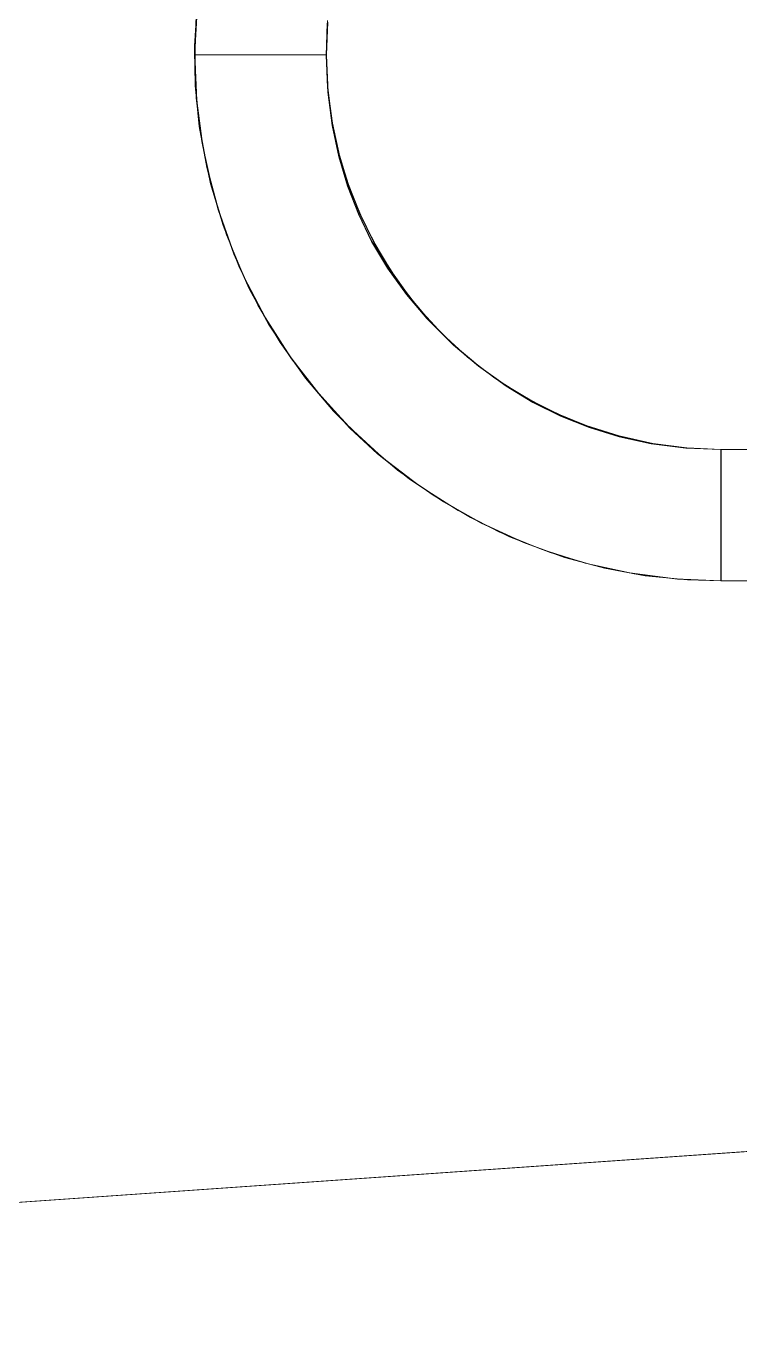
# Model space of a CAD drawing. Header units: millimetres. Extents: x -5968 to 8419, y -11886 to 221.
# Drawn here: x -5580.07 to -5576, y -11256.61 to -11249.1 of the extents above; entities that cross this region are included whole.
import ezdxf

# ---------------------------------------------------------------- set-up
doc = ezdxf.new("R2010")
doc.units = ezdxf.units.MM
doc.header["$LTSCALE"] = 20
doc.layers.add('Beschläge', color=7, linetype='Continuous')
doc.layers.add('Innenausbau_Konstruktion', color=7, linetype='Continuous')

msp = doc.modelspace()

# ---------------------------------------------------------------- linework, layer by layer
at = {"layer": 'Beschläge', "color": 7, "linetype": 'Continuous', "lineweight": 9, "transparency": 33554687}
for points, invisible_edges in [([(-5578.3595, -11249.2668, 3091.6093), (-5578.3542, -11249.0792, 3091.6093), (-5583.8596, -11242.5603, 3091.6093), (-5583.8596, -11255.9603, 3091.6093)], 10), ([(-5578.3575, -11249.2668, 3559.6093), (-5578.3522, -11249.0792, 3559.6093), (-5583.8576, -11242.5603, 3559.6093), (-5583.8576, -11255.9603, 3559.6093)], 10), ([(-5582.3596, -11255.9603, 3090.1093), (-5582.3596, -11242.5603, 3090.1093), (-5579.1088, -11249.2094, 3090.1093), (-5579.1054, -11249.4348, 3090.1093)], 10), ([(-5579.0928, -11248.9492, 3090.1093), (-5579.1088, -11249.2094, 3090.1093), (-5582.3596, -11242.5603, 3090.1093)], 10), ([(-5582.3576, -11255.9603, 3558.1093), (-5582.3576, -11242.5603, 3558.1093), (-5579.1068, -11249.2094, 3558.1093), (-5579.1034, -11249.4348, 3558.1093)], 10), ([(-5579.0908, -11248.9492, 3558.1093), (-5579.1068, -11249.2094, 3558.1093), (-5582.3576, -11242.5603, 3558.1093)], 10), ([(-5578.3596, -11249.2603, 3090.8593), (-5579.1096, -11249.2603, 3090.1093), (-5579.0982, -11248.9988, 3090.1093)], 8), ([(-5578.3596, -11249.2603, 3090.8593), (-5579.0982, -11248.9988, 3090.1093), (-5578.351, -11249.0642, 3090.8593)], 3), ([(-5578.3576, -11249.2603, 3558.8593), (-5579.1076, -11249.2603, 3558.1093), (-5579.0973, -11249.0126, 3558.1093)], 8), ([(-5578.3576, -11249.2603, 3558.8593), (-5579.0973, -11249.0126, 3558.1093), (-5578.3499, -11249.0745, 3558.8593)], 3), ([(-5578.3596, -11249.2603, 3091.6093), (-5578.3519, -11249.0745, 3090.8593), (-5578.3519, -11249.0745, 3091.6093)], 3), ([(-5578.3596, -11249.2603, 3091.6093), (-5578.3596, -11249.2603, 3090.8593), (-5578.3519, -11249.0745, 3090.8593)], 8), ([(-5578.3576, -11249.2603, 3559.6093), (-5578.3499, -11249.0745, 3558.8593), (-5578.3499, -11249.0745, 3559.6093)], 3), ([(-5578.3576, -11249.2603, 3559.6093), (-5578.3576, -11249.2603, 3558.8593), (-5578.3499, -11249.0745, 3558.8593)], 8), ([(-5583.8596, -11255.9603, 3091.6093), (-5578.3494, -11249.4738, 3091.6093), (-5578.3595, -11249.2668, 3091.6093)], 9), ([(-5583.8576, -11255.9603, 3559.6093), (-5578.3474, -11249.4738, 3559.6093), (-5578.3575, -11249.2668, 3559.6093)], 9), ([(-5578.3519, -11249.4461, 3090.8593), (-5579.1096, -11249.2603, 3090.1093), (-5578.3596, -11249.2603, 3090.8593)], 1), ([(-5578.3519, -11249.4461, 3090.8593), (-5579.0993, -11249.5081, 3090.1093), (-5579.1096, -11249.2603, 3090.1093)], 9), ([(-5578.349, -11249.4564, 3558.8593), (-5579.1076, -11249.2603, 3558.1093), (-5578.3576, -11249.2603, 3558.8593)], 1), ([(-5578.349, -11249.4564, 3558.8593), (-5579.0962, -11249.5218, 3558.1093), (-5579.1076, -11249.2603, 3558.1093)], 9), ([(-5578.3519, -11249.4461, 3091.6093), (-5578.3596, -11249.2603, 3090.8593), (-5578.3596, -11249.2603, 3091.6093)], 1), ([(-5578.3519, -11249.4461, 3091.6093), (-5578.3519, -11249.4461, 3090.8593), (-5578.3596, -11249.2603, 3090.8593)], 9), ([(-5578.3499, -11249.4461, 3559.6093), (-5578.3576, -11249.2603, 3558.8593), (-5578.3576, -11249.2603, 3559.6093)], 1), ([(-5578.3499, -11249.4461, 3559.6093), (-5578.3499, -11249.4461, 3558.8593), (-5578.3576, -11249.2603, 3558.8593)], 9), ([(-5582.3596, -11255.9603, 3090.1093), (-5579.1054, -11249.4348, 3090.1093), (-5579.0823, -11249.6699, 3090.1093)], 9), ([(-5582.3576, -11255.9603, 3558.1093), (-5579.1034, -11249.4348, 3558.1093), (-5579.0803, -11249.6699, 3558.1093)], 9), ([(-5578.3289, -11249.6307, 3090.8593), (-5579.0993, -11249.5081, 3090.1093), (-5578.3519, -11249.4461, 3090.8593)], 3), ([(-5578.3289, -11249.6307, 3091.6093), (-5578.3519, -11249.4461, 3090.8593), (-5578.3519, -11249.4461, 3091.6093)], 3), ([(-5578.3289, -11249.6307, 3091.6093), (-5578.3289, -11249.6307, 3090.8593), (-5578.3519, -11249.4461, 3090.8593)], 9), ([(-5578.3269, -11249.6307, 3559.6093), (-5578.3499, -11249.4461, 3558.8593), (-5578.3499, -11249.4461, 3559.6093)], 3), ([(-5578.3269, -11249.6307, 3559.6093), (-5578.3269, -11249.6307, 3558.8593), (-5578.3499, -11249.4461, 3558.8593)], 9), ([(-5583.8596, -11255.9603, 3091.6093), (-5578.325, -11249.6642, 3091.6093), (-5578.3494, -11249.4738, 3091.6093)], 9), ([(-5583.8576, -11255.9603, 3559.6093), (-5578.323, -11249.6642, 3559.6093), (-5578.3474, -11249.4738, 3559.6093)], 9), ([(-5578.3289, -11249.6307, 3090.8593), (-5579.0687, -11249.7541, 3090.1093), (-5579.0993, -11249.5081, 3090.1093)], 9), ([(-5578.3234, -11249.651, 3558.8593), (-5579.0962, -11249.5218, 3558.1093), (-5578.349, -11249.4564, 3558.8593)], 3), ([(-5578.3234, -11249.651, 3558.8593), (-5579.062, -11249.7813, 3558.1093), (-5579.0962, -11249.5218, 3558.1093)], 9), ([(-5583.8596, -11255.9603, 3091.6093), (-5578.2877, -11249.8417, 3091.6093), (-5578.325, -11249.6642, 3091.6093)], 9), ([(-5583.8576, -11255.9603, 3559.6093), (-5578.2857, -11249.8417, 3559.6093), (-5578.323, -11249.6642, 3559.6093)], 9), ([(-5582.3596, -11255.9603, 3090.1093), (-5579.0823, -11249.6699, 3090.1093), (-5579.0399, -11249.9025, 3090.1093)], 9), ([(-5582.3576, -11255.9603, 3558.1093), (-5579.0803, -11249.6699, 3558.1093), (-5579.0379, -11249.9025, 3558.1093)], 9), ([(-5578.2907, -11249.8127, 3090.8593), (-5579.0687, -11249.7541, 3090.1093), (-5578.3289, -11249.6307, 3090.8593)], 3), ([(-5578.2809, -11249.8427, 3558.8593), (-5579.062, -11249.7813, 3558.1093), (-5578.3234, -11249.651, 3558.8593)], 3), ([(-5578.2907, -11249.8127, 3091.6093), (-5578.3289, -11249.6307, 3090.8593), (-5578.3289, -11249.6307, 3091.6093)], 3), ([(-5578.2907, -11249.8127, 3091.6093), (-5578.2907, -11249.8127, 3090.8593), (-5578.3289, -11249.6307, 3090.8593)], 9), ([(-5578.2887, -11249.8127, 3559.6093), (-5578.3269, -11249.6307, 3558.8593), (-5578.3269, -11249.6307, 3559.6093)], 3), ([(-5578.2887, -11249.8127, 3559.6093), (-5578.2887, -11249.8127, 3558.8593), (-5578.3269, -11249.6307, 3558.8593)], 9), ([(-5578.2907, -11249.8127, 3090.8593), (-5579.0178, -11249.9968, 3090.1093), (-5579.0687, -11249.7541, 3090.1093)], 9), ([(-5578.2809, -11249.8427, 3558.8593), (-5579.0054, -11250.0368, 3558.1093), (-5579.062, -11249.7813, 3558.1093)], 9), ([(-5578.2377, -11249.9909, 3090.8593), (-5579.0178, -11249.9968, 3090.1093), (-5578.2907, -11249.8127, 3090.8593)], 3), ([(-5578.2377, -11249.9909, 3091.6093), (-5578.2907, -11249.8127, 3090.8593), (-5578.2907, -11249.8127, 3091.6093)], 3), ([(-5578.2377, -11249.9909, 3091.6093), (-5578.2377, -11249.9909, 3090.8593), (-5578.2907, -11249.8127, 3090.8593)], 9), ([(-5578.2357, -11249.9909, 3559.6093), (-5578.2887, -11249.8127, 3558.8593), (-5578.2887, -11249.8127, 3559.6093)], 3), ([(-5578.2357, -11249.9909, 3559.6093), (-5578.2357, -11249.9909, 3558.8593), (-5578.2887, -11249.8127, 3558.8593)], 9), ([(-5583.8596, -11255.9603, 3091.6093), (-5578.238, -11250.0093, 3091.6093), (-5578.2877, -11249.8417, 3091.6093)], 9), ([(-5583.8576, -11255.9603, 3559.6093), (-5578.236, -11250.0093, 3559.6093), (-5578.2857, -11249.8417, 3559.6093)], 9), ([(-5582.3596, -11255.9603, 3090.1093), (-5579.0399, -11249.9025, 3090.1093), (-5578.9756, -11250.1437, 3090.1093)], 9), ([(-5582.3576, -11255.9603, 3558.1093), (-5579.0379, -11249.9025, 3558.1093), (-5578.9736, -11250.1437, 3558.1093)], 9), ([(-5578.2219, -11250.0299, 3558.8593), (-5579.0054, -11250.0368, 3558.1093), (-5578.2809, -11249.8427, 3558.8593)], 3), ([(-5583.8596, -11255.9603, 3091.6093), (-5578.1759, -11250.1695, 3091.6093), (-5578.238, -11250.0093, 3091.6093)], 9), ([(-5583.8576, -11255.9603, 3559.6093), (-5578.1739, -11250.1695, 3559.6093), (-5578.236, -11250.0093, 3559.6093)], 9), ([(-5578.2377, -11249.9909, 3090.8593), (-5578.947, -11250.2344, 3090.1093), (-5579.0178, -11249.9968, 3090.1093)], 9), ([(-5578.2219, -11250.0299, 3558.8593), (-5578.9267, -11250.2864, 3558.1093), (-5579.0054, -11250.0368, 3558.1093)], 9), ([(-5578.1701, -11250.1641, 3090.8593), (-5578.947, -11250.2344, 3090.1093), (-5578.2377, -11249.9909, 3090.8593)], 3), ([(-5578.1468, -11250.2112, 3558.8593), (-5578.9267, -11250.2864, 3558.1093), (-5578.2219, -11250.0299, 3558.8593)], 3), ([(-5578.1701, -11250.1641, 3091.6093), (-5578.2377, -11249.9909, 3090.8593), (-5578.2377, -11249.9909, 3091.6093)], 3), ([(-5578.1701, -11250.1641, 3091.6093), (-5578.1701, -11250.1641, 3090.8593), (-5578.2377, -11249.9909, 3090.8593)], 9), ([(-5578.1681, -11250.1641, 3559.6093), (-5578.2357, -11249.9909, 3558.8593), (-5578.2357, -11249.9909, 3559.6093)], 3), ([(-5578.1681, -11250.1641, 3559.6093), (-5578.1681, -11250.1641, 3558.8593), (-5578.2357, -11249.9909, 3558.8593)], 9), ([(-5583.8596, -11255.9603, 3091.6093), (-5578.1004, -11250.3246, 3091.6093), (-5578.1759, -11250.1695, 3091.6093)], 9), ([(-5583.8576, -11255.9603, 3559.6093), (-5578.0984, -11250.3246, 3559.6093), (-5578.1739, -11250.1695, 3559.6093)], 9), ([(-5578.9756, -11250.1437, 3090.1093), (-5578.8863, -11250.3968, 3090.1093), (-5582.3596, -11255.9603, 3090.1093)], 10), ([(-5578.9736, -11250.1437, 3558.1093), (-5578.8843, -11250.3968, 3558.1093), (-5582.3576, -11255.9603, 3558.1093)], 10), ([(-5578.1701, -11250.1641, 3090.8593), (-5578.8569, -11250.4654, 3090.1093), (-5578.947, -11250.2344, 3090.1093)], 9), ([(-5578.0884, -11250.3312, 3090.8593), (-5578.8569, -11250.4654, 3090.1093), (-5578.1701, -11250.1641, 3090.8593)], 3), ([(-5578.0884, -11250.3312, 3091.6093), (-5578.1701, -11250.1641, 3090.8593), (-5578.1701, -11250.1641, 3091.6093)], 3), ([(-5578.0884, -11250.3312, 3091.6093), (-5578.0884, -11250.3312, 3090.8593), (-5578.1701, -11250.1641, 3090.8593)], 9), ([(-5578.0864, -11250.3312, 3559.6093), (-5578.1681, -11250.1641, 3558.8593), (-5578.1681, -11250.1641, 3559.6093)], 3), ([(-5578.0864, -11250.3312, 3559.6093), (-5578.0864, -11250.3312, 3558.8593), (-5578.1681, -11250.1641, 3558.8593)], 9), ([(-5578.1468, -11250.2112, 3558.8593), (-5578.8265, -11250.5282, 3558.1093), (-5578.9267, -11250.2864, 3558.1093)], 9), ([(-5578.0561, -11250.3853, 3558.8593), (-5578.8265, -11250.5282, 3558.1093), (-5578.1468, -11250.2112, 3558.8593)], 3), ([(-5583.8596, -11255.9603, 3091.6093), (-5578.0098, -11250.4766, 3091.6093), (-5578.1004, -11250.3246, 3091.6093)], 9), ([(-5583.8576, -11255.9603, 3559.6093), (-5578.0078, -11250.4766, 3559.6093), (-5578.0984, -11250.3246, 3559.6093)], 9), ([(-5578.0884, -11250.3312, 3090.8593), (-5578.748, -11250.6882, 3090.1093), (-5578.8569, -11250.4654, 3090.1093)], 9), ([(-5577.9932, -11250.4909, 3090.8593), (-5578.748, -11250.6882, 3090.1093), (-5578.0884, -11250.3312, 3090.8593)], 3), ([(-5577.9932, -11250.4909, 3091.6093), (-5578.0884, -11250.3312, 3090.8593), (-5578.0884, -11250.3312, 3091.6093)], 3), ([(-5577.9932, -11250.4909, 3091.6093), (-5577.9932, -11250.4909, 3090.8593), (-5578.0884, -11250.3312, 3090.8593)], 9), ([(-5577.9912, -11250.4909, 3559.6093), (-5578.0864, -11250.3312, 3558.8593), (-5578.0864, -11250.3312, 3559.6093)], 3), ([(-5577.9912, -11250.4909, 3559.6093), (-5577.9912, -11250.4909, 3558.8593), (-5578.0864, -11250.3312, 3558.8593)], 9), ([(-5582.3596, -11255.9603, 3090.1093), (-5578.8863, -11250.3968, 3090.1093), (-5578.798, -11250.5945, 3090.1093)], 9), ([(-5582.3576, -11255.9603, 3558.1093), (-5578.8843, -11250.3968, 3558.1093), (-5578.796, -11250.5945, 3558.1093)], 9), ([(-5578.0561, -11250.3853, 3558.8593), (-5578.7057, -11250.7603, 3558.1093), (-5578.8265, -11250.5282, 3558.1093)], 9), ([(-5577.9507, -11250.5509, 3558.8593), (-5578.7057, -11250.7603, 3558.1093), (-5578.0561, -11250.3853, 3558.8593)], 3), ([(-5577.9017, -11250.6271, 3091.6093), (-5578.0098, -11250.4766, 3091.6093), (-5583.8596, -11255.9603, 3091.6093)], 10), ([(-5577.8997, -11250.6271, 3559.6093), (-5578.0078, -11250.4766, 3559.6093), (-5583.8576, -11255.9603, 3559.6093)], 10), ([(-5577.9932, -11250.4909, 3090.8593), (-5578.6211, -11250.9012, 3090.1093), (-5578.748, -11250.6882, 3090.1093)], 9), ([(-5577.8851, -11250.6423, 3090.8593), (-5578.6211, -11250.9012, 3090.1093), (-5577.9932, -11250.4909, 3090.8593)], 3), ([(-5577.8851, -11250.6423, 3091.6093), (-5577.9932, -11250.4909, 3090.8593), (-5577.9932, -11250.4909, 3091.6093)], 3), ([(-5577.8851, -11250.6423, 3091.6093), (-5577.8851, -11250.6423, 3090.8593), (-5577.9932, -11250.4909, 3090.8593)], 9), ([(-5577.8831, -11250.6423, 3559.6093), (-5577.9912, -11250.4909, 3558.8593), (-5577.9912, -11250.4909, 3559.6093)], 3), ([(-5577.8831, -11250.6423, 3559.6093), (-5577.8831, -11250.6423, 3558.8593), (-5577.9912, -11250.4909, 3558.8593)], 9), ([(-5577.9507, -11250.5509, 3558.8593), (-5578.565, -11250.981, 3558.1093), (-5578.7057, -11250.7603, 3558.1093)], 9), ([(-5577.8312, -11250.7066, 3558.8593), (-5578.565, -11250.981, 3558.1093), (-5577.9507, -11250.5509, 3558.8593)], 3), ([(-5577.7862, -11250.7629, 3091.6093), (-5577.9017, -11250.6271, 3091.6093), (-5583.8596, -11255.9603, 3091.6093)], 10), ([(-5577.7842, -11250.7629, 3559.6093), (-5577.8997, -11250.6271, 3559.6093), (-5583.8576, -11255.9603, 3559.6093)], 10), ([(-5578.798, -11250.5945, 3090.1093), (-5578.6877, -11250.7963, 3090.1093), (-5582.3596, -11255.9603, 3090.1093)], 10), ([(-5578.796, -11250.5945, 3558.1093), (-5578.6857, -11250.7963, 3558.1093), (-5582.3576, -11255.9603, 3558.1093)], 10), ([(-5577.8851, -11250.6423, 3090.8593), (-5578.477, -11251.103, 3090.1093), (-5578.6211, -11250.9012, 3090.1093)], 9), ([(-5577.765, -11250.7842, 3090.8593), (-5578.477, -11251.103, 3090.1093), (-5577.8851, -11250.6423, 3090.8593)], 3), ([(-5577.765, -11250.7842, 3091.6093), (-5577.8851, -11250.6423, 3090.8593), (-5577.8851, -11250.6423, 3091.6093)], 3), ([(-5577.765, -11250.7842, 3091.6093), (-5577.765, -11250.7842, 3090.8593), (-5577.8851, -11250.6423, 3090.8593)], 9), ([(-5577.763, -11250.7842, 3559.6093), (-5577.8831, -11250.6423, 3558.8593), (-5577.8831, -11250.6423, 3559.6093)], 3), ([(-5577.763, -11250.7842, 3559.6093), (-5577.763, -11250.7842, 3558.8593), (-5577.8831, -11250.6423, 3558.8593)], 9), ([(-5577.8312, -11250.7066, 3558.8593), (-5578.4057, -11251.1887, 3558.1093), (-5578.565, -11250.981, 3558.1093)], 9), ([(-5577.6986, -11250.8513, 3558.8593), (-5578.4057, -11251.1887, 3558.1093), (-5577.8312, -11250.7066, 3558.8593)], 3), ([(-5577.6377, -11250.9111, 3091.6093), (-5577.7862, -11250.7629, 3091.6093), (-5583.8596, -11255.9603, 3091.6093), (-5582.3596, -11255.9603, 3091.6093)], 10), ([(-5577.6357, -11250.9111, 3559.6093), (-5577.7842, -11250.7629, 3559.6093), (-5583.8576, -11255.9603, 3559.6093), (-5582.3576, -11255.9603, 3559.6093)], 10), ([(-5582.3596, -11255.9603, 3090.1093), (-5578.6877, -11250.7963, 3090.1093), (-5578.5574, -11250.9946, 3090.1093)], 9), ([(-5582.3576, -11255.9603, 3558.1093), (-5578.6857, -11250.7963, 3558.1093), (-5578.5554, -11250.9946, 3558.1093)], 9), ([(-5577.765, -11250.7842, 3090.8593), (-5578.3168, -11251.2922, 3090.1093), (-5578.477, -11251.103, 3090.1093)], 9), ([(-5577.6335, -11250.9157, 3090.8593), (-5578.3168, -11251.2922, 3090.1093), (-5577.765, -11250.7842, 3090.8593)], 3), ([(-5577.6335, -11250.9157, 3091.6093), (-5577.765, -11250.7842, 3090.8593), (-5577.765, -11250.7842, 3091.6093)], 3), ([(-5577.6335, -11250.9157, 3091.6093), (-5577.6335, -11250.9157, 3090.8593), (-5577.765, -11250.7842, 3090.8593)], 9), ([(-5577.6315, -11250.9157, 3559.6093), (-5577.763, -11250.7842, 3558.8593), (-5577.763, -11250.7842, 3559.6093)], 3), ([(-5577.6315, -11250.9157, 3559.6093), (-5577.6315, -11250.9157, 3558.8593), (-5577.763, -11250.7842, 3558.8593)], 9), ([(-5577.6986, -11250.8513, 3558.8593), (-5578.2289, -11251.3816, 3558.1093), (-5578.4057, -11251.1887, 3558.1093)], 9), ([(-5577.5539, -11250.9839, 3558.8593), (-5578.2289, -11251.3816, 3558.1093), (-5577.6986, -11250.8513, 3558.8593)], 3), ([(-5582.3596, -11255.9603, 3091.6093), (-5577.486, -11251.0401, 3091.6093), (-5577.6377, -11250.9111, 3091.6093)], 9), ([(-5582.3576, -11255.9603, 3559.6093), (-5577.484, -11251.0401, 3559.6093), (-5577.6357, -11250.9111, 3559.6093)], 9), ([(-5577.6335, -11250.9157, 3090.8593), (-5578.1414, -11251.4675, 3090.1093), (-5578.3168, -11251.2922, 3090.1093)], 9), ([(-5577.4916, -11251.0359, 3090.8593), (-5578.1414, -11251.4675, 3090.1093), (-5577.6335, -11250.9157, 3090.8593)], 3), ([(-5577.4916, -11251.0359, 3091.6093), (-5577.6335, -11250.9157, 3090.8593), (-5577.6335, -11250.9157, 3091.6093)], 3), ([(-5577.4916, -11251.0359, 3091.6093), (-5577.4916, -11251.0359, 3090.8593), (-5577.6335, -11250.9157, 3090.8593)], 9), ([(-5577.4896, -11251.0359, 3559.6093), (-5577.6315, -11250.9157, 3558.8593), (-5577.6315, -11250.9157, 3559.6093)], 3), ([(-5577.4896, -11251.0359, 3559.6093), (-5577.4896, -11251.0359, 3558.8593), (-5577.6315, -11250.9157, 3558.8593)], 9), ([(-5582.3596, -11255.9603, 3090.1093), (-5578.5574, -11250.9946, 3090.1093), (-5578.404, -11251.1916, 3090.1093)], 9), ([(-5582.3576, -11255.9603, 3558.1093), (-5578.5554, -11250.9946, 3558.1093), (-5578.402, -11251.1916, 3558.1093)], 9), ([(-5577.5539, -11250.9839, 3558.8593), (-5578.0359, -11251.5584, 3558.1093), (-5578.2289, -11251.3816, 3558.1093)], 9), ([(-5577.3981, -11251.1034, 3558.8593), (-5578.0359, -11251.5584, 3558.1093), (-5577.5539, -11250.9839, 3558.8593)], 3), ([(-5582.3596, -11255.9603, 3091.6093), (-5577.3343, -11251.1496, 3091.6093), (-5577.486, -11251.0401, 3091.6093)], 9), ([(-5582.3576, -11255.9603, 3559.6093), (-5577.3323, -11251.1496, 3559.6093), (-5577.484, -11251.0401, 3559.6093)], 9), ([(-5577.4916, -11251.0359, 3090.8593), (-5577.9522, -11251.6277, 3090.1093), (-5578.1414, -11251.4675, 3090.1093)], 9), ([(-5577.3981, -11251.1034, 3558.8593), (-5577.8283, -11251.7178, 3558.1093), (-5578.0359, -11251.5584, 3558.1093)], 9), ([(-5577.3402, -11251.1439, 3090.8593), (-5577.9522, -11251.6277, 3090.1093), (-5577.4916, -11251.0359, 3090.8593)], 3), ([(-5577.2326, -11251.2089, 3558.8593), (-5577.8283, -11251.7178, 3558.1093), (-5577.3981, -11251.1034, 3558.8593)], 3), ([(-5577.3402, -11251.1439, 3091.6093), (-5577.4916, -11251.0359, 3090.8593), (-5577.4916, -11251.0359, 3091.6093)], 3), ([(-5577.3402, -11251.1439, 3091.6093), (-5577.3402, -11251.1439, 3090.8593), (-5577.4916, -11251.0359, 3090.8593)], 9), ([(-5577.3382, -11251.1439, 3559.6093), (-5577.4896, -11251.0359, 3558.8593), (-5577.4896, -11251.0359, 3559.6093)], 3), ([(-5577.3382, -11251.1439, 3559.6093), (-5577.3382, -11251.1439, 3558.8593), (-5577.4896, -11251.0359, 3558.8593)], 9), ([(-5582.3596, -11255.9603, 3091.6093), (-5577.1809, -11251.2426, 3091.6093), (-5577.3343, -11251.1496, 3091.6093)], 9), ([(-5582.3576, -11255.9603, 3559.6093), (-5577.1789, -11251.2426, 3559.6093), (-5577.3323, -11251.1496, 3559.6093)], 9), ([(-5577.3402, -11251.1439, 3090.8593), (-5577.7504, -11251.7718, 3090.1093), (-5577.9522, -11251.6277, 3090.1093)], 9), ([(-5577.1805, -11251.2391, 3090.8593), (-5577.7504, -11251.7718, 3090.1093), (-5577.3402, -11251.1439, 3090.8593)], 3), ([(-5577.1805, -11251.2391, 3091.6093), (-5577.3402, -11251.1439, 3090.8593), (-5577.3402, -11251.1439, 3091.6093)], 3), ([(-5577.1805, -11251.2391, 3091.6093), (-5577.1805, -11251.2391, 3090.8593), (-5577.3402, -11251.1439, 3090.8593)], 9), ([(-5577.1785, -11251.2391, 3559.6093), (-5577.3382, -11251.1439, 3558.8593), (-5577.3382, -11251.1439, 3559.6093)], 3), ([(-5577.1785, -11251.2391, 3559.6093), (-5577.1785, -11251.2391, 3558.8593), (-5577.3382, -11251.1439, 3558.8593)], 9), ([(-5582.3596, -11255.9603, 3090.1093), (-5578.404, -11251.1916, 3090.1093), (-5578.2238, -11251.3888, 3090.1093)], 9), ([(-5582.3596, -11255.9603, 3091.6093), (-5577.0239, -11251.321, 3091.6093), (-5577.1809, -11251.2426, 3091.6093)], 9), ([(-5582.3576, -11255.9603, 3558.1093), (-5578.402, -11251.1916, 3558.1093), (-5578.2218, -11251.3888, 3558.1093)], 9), ([(-5582.3576, -11255.9603, 3559.6093), (-5577.0219, -11251.321, 3559.6093), (-5577.1789, -11251.2426, 3559.6093)], 9), ([(-5577.2326, -11251.2089, 3558.8593), (-5577.6076, -11251.8584, 3558.1093), (-5577.8283, -11251.7178, 3558.1093)], 9), ([(-5577.1805, -11251.2391, 3090.8593), (-5577.5374, -11251.8987, 3090.1093), (-5577.7504, -11251.7718, 3090.1093)], 9), ([(-5577.0585, -11251.2995, 3558.8593), (-5577.6076, -11251.8584, 3558.1093), (-5577.2326, -11251.2089, 3558.8593)], 3), ([(-5577.0134, -11251.3208, 3090.8593), (-5577.5374, -11251.8987, 3090.1093), (-5577.1805, -11251.2391, 3090.8593)], 3), ([(-5577.0134, -11251.3208, 3091.6093), (-5577.1805, -11251.2391, 3090.8593), (-5577.1805, -11251.2391, 3091.6093)], 3), ([(-5577.0134, -11251.3208, 3091.6093), (-5577.0134, -11251.3208, 3090.8593), (-5577.1805, -11251.2391, 3090.8593)], 9), ([(-5577.0114, -11251.3208, 3559.6093), (-5577.1785, -11251.2391, 3558.8593), (-5577.1785, -11251.2391, 3559.6093)], 3), ([(-5577.0114, -11251.3208, 3559.6093), (-5577.0114, -11251.3208, 3558.8593), (-5577.1785, -11251.2391, 3558.8593)], 9), ([(-5582.3596, -11255.9603, 3091.6093), (-5576.8612, -11251.3861, 3091.6093), (-5577.0239, -11251.321, 3091.6093)], 9), ([(-5582.3576, -11255.9603, 3559.6093), (-5576.8592, -11251.3861, 3559.6093), (-5577.0219, -11251.321, 3559.6093)], 9), ([(-5577.0585, -11251.2995, 3558.8593), (-5577.3754, -11251.9792, 3558.1093), (-5577.6076, -11251.8584, 3558.1093)], 9), ([(-5577.0134, -11251.3208, 3090.8593), (-5577.3147, -11252.0076, 3090.1093), (-5577.5374, -11251.8987, 3090.1093)], 9), ([(-5576.8771, -11251.3746, 3558.8593), (-5577.3754, -11251.9792, 3558.1093), (-5577.0585, -11251.2995, 3558.8593)], 3), ([(-5576.8402, -11251.3884, 3090.8593), (-5577.3147, -11252.0076, 3090.1093), (-5577.0134, -11251.3208, 3090.8593)], 3), ([(-5576.8402, -11251.3884, 3091.6093), (-5577.0134, -11251.3208, 3090.8593), (-5577.0134, -11251.3208, 3091.6093)], 3), ([(-5576.8402, -11251.3884, 3091.6093), (-5576.8402, -11251.3884, 3090.8593), (-5577.0134, -11251.3208, 3090.8593)], 9), ([(-5576.8382, -11251.3884, 3559.6093), (-5577.0114, -11251.3208, 3558.8593), (-5577.0114, -11251.3208, 3559.6093)], 3), ([(-5576.8382, -11251.3884, 3559.6093), (-5576.8382, -11251.3884, 3558.8593), (-5577.0114, -11251.3208, 3558.8593)], 9), ([(-5582.3596, -11255.9603, 3091.6093), (-5576.6902, -11251.4383, 3091.6093), (-5576.8612, -11251.3861, 3091.6093)], 9), ([(-5578.2238, -11251.3888, 3090.1093), (-5578.0662, -11251.5362, 3090.1093), (-5582.3596, -11255.9603, 3090.1093)], 10), ([(-5582.3576, -11255.9603, 3559.6093), (-5576.6882, -11251.4383, 3559.6093), (-5576.8592, -11251.3861, 3559.6093)], 9), ([(-5578.2218, -11251.3888, 3558.1093), (-5578.0642, -11251.5362, 3558.1093), (-5582.3576, -11255.9603, 3558.1093)], 10), ([(-5576.8771, -11251.3746, 3558.8593), (-5577.1336, -11252.0794, 3558.1093), (-5577.3754, -11251.9792, 3558.1093)], 9), ([(-5576.8402, -11251.3884, 3090.8593), (-5577.0837, -11252.0978, 3090.1093), (-5577.3147, -11252.0076, 3090.1093)], 9), ([(-5576.6899, -11251.4336, 3558.8593), (-5577.1336, -11252.0794, 3558.1093), (-5576.8771, -11251.3746, 3558.8593)], 3), ([(-5576.6619, -11251.4415, 3090.8593), (-5577.0837, -11252.0978, 3090.1093), (-5576.8402, -11251.3884, 3090.8593)], 3), ([(-5576.6619, -11251.4415, 3091.6093), (-5576.8402, -11251.3884, 3090.8593), (-5576.8402, -11251.3884, 3091.6093)], 3), ([(-5576.6619, -11251.4415, 3091.6093), (-5576.6619, -11251.4415, 3090.8593), (-5576.8402, -11251.3884, 3090.8593)], 9), ([(-5576.6599, -11251.4415, 3559.6093), (-5576.8382, -11251.3884, 3558.8593), (-5576.8382, -11251.3884, 3559.6093)], 3), ([(-5576.6599, -11251.4415, 3559.6093), (-5576.6599, -11251.4415, 3558.8593), (-5576.8382, -11251.3884, 3558.8593)], 9), ([(-5582.3596, -11255.9603, 3091.6093), (-5576.5078, -11251.4775, 3091.6093), (-5576.6902, -11251.4383, 3091.6093)], 9), ([(-5576.3104, -11251.5022, 3091.6093), (-5576.5078, -11251.4775, 3091.6093), (-5582.3596, -11255.9603, 3091.6093)], 10), ([(-5582.3576, -11255.9603, 3559.6093), (-5576.5058, -11251.4775, 3559.6093), (-5576.6882, -11251.4383, 3559.6093)], 9), ([(-5576.3084, -11251.5022, 3559.6093), (-5576.5058, -11251.4775, 3559.6093), (-5582.3576, -11255.9603, 3559.6093)], 10), ([(-5576.6899, -11251.4336, 3558.8593), (-5576.884, -11252.1581, 3558.1093), (-5577.1336, -11252.0794, 3558.1093)], 9), ([(-5576.6619, -11251.4415, 3090.8593), (-5576.846, -11252.1685, 3090.1093), (-5577.0837, -11252.0978, 3090.1093)], 9), ([(-5576.4983, -11251.4761, 3558.8593), (-5576.884, -11252.1581, 3558.1093), (-5576.6899, -11251.4336, 3558.8593)], 3), ([(-5576.4983, -11251.4761, 3558.8593), (-5576.6285, -11252.2147, 3558.1093), (-5576.884, -11252.1581, 3558.1093)], 9), ([(-5576.4799, -11251.4796, 3090.8593), (-5576.846, -11252.1685, 3090.1093), (-5576.6619, -11251.4415, 3090.8593)], 3), ([(-5576.4799, -11251.4796, 3090.8593), (-5576.6034, -11252.2194, 3090.1093), (-5576.846, -11252.1685, 3090.1093)], 9), ([(-5576.4799, -11251.4796, 3091.6093), (-5576.6619, -11251.4415, 3090.8593), (-5576.6619, -11251.4415, 3091.6093)], 3), ([(-5576.4799, -11251.4796, 3091.6093), (-5576.4799, -11251.4796, 3090.8593), (-5576.6619, -11251.4415, 3090.8593)], 9), ([(-5576.4779, -11251.4796, 3559.6093), (-5576.6599, -11251.4415, 3558.8593), (-5576.6599, -11251.4415, 3559.6093)], 3), ([(-5576.4779, -11251.4796, 3559.6093), (-5576.4779, -11251.4796, 3558.8593), (-5576.6599, -11251.4415, 3558.8593)], 9), ([(-5576.3037, -11251.5018, 3558.8593), (-5576.6285, -11252.2147, 3558.1093), (-5576.4983, -11251.4761, 3558.8593)], 3), ([(-5576.2954, -11251.5026, 3090.8593), (-5576.6034, -11252.2194, 3090.1093), (-5576.4799, -11251.4796, 3090.8593)], 3), ([(-5576.2954, -11251.5026, 3091.6093), (-5576.4799, -11251.4796, 3090.8593), (-5576.4799, -11251.4796, 3091.6093)], 3), ([(-5576.2954, -11251.5026, 3091.6093), (-5576.2954, -11251.5026, 3090.8593), (-5576.4799, -11251.4796, 3090.8593)], 9), ([(-5576.2934, -11251.5026, 3559.6093), (-5576.4779, -11251.4796, 3558.8593), (-5576.4779, -11251.4796, 3559.6093)], 3), ([(-5576.2934, -11251.5026, 3559.6093), (-5576.2934, -11251.5026, 3558.8593), (-5576.4779, -11251.4796, 3558.8593)], 9), ([(-5576.1096, -11251.5103, 3091.6093), (-5576.3104, -11251.5022, 3091.6093), (-5582.3596, -11255.9603, 3091.6093)], 10), ([(-5573.6096, -11251.5103, 3091.6093), (-5576.1096, -11251.5103, 3091.6093), (-5582.3596, -11255.9603, 3091.6093), (-5569.5201, -11255.0625, 3091.6093)], 10), ([(-5578.0662, -11251.5362, 3090.1093), (-5577.8869, -11251.6786, 3090.1093), (-5582.3596, -11255.9603, 3090.1093)], 10), ([(-5576.1076, -11251.5103, 3559.6093), (-5576.3084, -11251.5022, 3559.6093), (-5582.3576, -11255.9603, 3559.6093)], 10), ([(-5573.6076, -11251.5103, 3559.6093), (-5576.1076, -11251.5103, 3559.6093), (-5582.3576, -11255.9603, 3559.6093), (-5569.5181, -11255.0625, 3559.6093)], 10), ([(-5578.0642, -11251.5362, 3558.1093), (-5577.8849, -11251.6786, 3558.1093), (-5582.3576, -11255.9603, 3558.1093)], 10), ([(-5576.3037, -11251.5018, 3558.8593), (-5576.3691, -11252.2489, 3558.1093), (-5576.6285, -11252.2147, 3558.1093)], 9), ([(-5576.2954, -11251.5026, 3090.8593), (-5576.3573, -11252.2501, 3090.1093), (-5576.6034, -11252.2194, 3090.1093)], 9), ([(-5576.1076, -11251.5103, 3558.8593), (-5576.3691, -11252.2489, 3558.1093), (-5576.3037, -11251.5018, 3558.8593)], 3), ([(-5576.1076, -11251.5103, 3558.8593), (-5576.1076, -11252.2603, 3558.1093), (-5576.3691, -11252.2489, 3558.1093)], 8), ([(-5576.1096, -11251.5103, 3090.8593), (-5576.3573, -11252.2501, 3090.1093), (-5576.2954, -11251.5026, 3090.8593)], 3), ([(-5576.1096, -11251.5103, 3090.8593), (-5576.1096, -11252.2603, 3090.1093), (-5576.3573, -11252.2501, 3090.1093)], 8), ([(-5576.1096, -11251.5103, 3091.6093), (-5576.2954, -11251.5026, 3090.8593), (-5576.2954, -11251.5026, 3091.6093)], 3), ([(-5576.1096, -11251.5103, 3091.6093), (-5576.1096, -11251.5103, 3090.8593), (-5576.2954, -11251.5026, 3090.8593)], 8), ([(-5576.1076, -11251.5103, 3559.6093), (-5576.2934, -11251.5026, 3558.8593), (-5576.2934, -11251.5026, 3559.6093)], 3), ([(-5576.1076, -11251.5103, 3559.6093), (-5576.1076, -11251.5103, 3558.8593), (-5576.2934, -11251.5026, 3558.8593)], 8), ([(-5582.3596, -11255.9603, 3090.1093), (-5577.8869, -11251.6786, 3090.1093), (-5577.6911, -11251.8098, 3090.1093)], 9), ([(-5582.3576, -11255.9603, 3558.1093), (-5577.8849, -11251.6786, 3558.1093), (-5577.6891, -11251.8098, 3558.1093)], 9), ([(-5582.3596, -11255.9603, 3090.1093), (-5577.6911, -11251.8098, 3090.1093), (-5577.4751, -11251.9306, 3090.1093)], 9), ([(-5582.3576, -11255.9603, 3558.1093), (-5577.6891, -11251.8098, 3558.1093), (-5577.4731, -11251.9306, 3558.1093)], 9), ([(-5577.4751, -11251.9306, 3090.1093), (-5577.2342, -11252.0413, 3090.1093), (-5582.3596, -11255.9603, 3090.1093)], 10), ([(-5577.4731, -11251.9306, 3558.1093), (-5577.2322, -11252.0413, 3558.1093), (-5582.3576, -11255.9603, 3558.1093)], 10), ([(-5577.2342, -11252.0413, 3090.1093), (-5577.0009, -11252.1264, 3090.1093), (-5582.3596, -11255.9603, 3090.1093)], 10), ([(-5577.2322, -11252.0413, 3558.1093), (-5576.9989, -11252.1264, 3558.1093), (-5582.3576, -11255.9603, 3558.1093)], 10), ([(-5582.3596, -11255.9603, 3090.1093), (-5577.0009, -11252.1264, 3090.1093), (-5576.7738, -11252.1878, 3090.1093)], 9), ([(-5582.3576, -11255.9603, 3558.1093), (-5576.9989, -11252.1264, 3558.1093), (-5576.7718, -11252.1878, 3558.1093)], 9), ([(-5582.3596, -11255.9603, 3090.1093), (-5576.7738, -11252.1878, 3090.1093), (-5576.5418, -11252.2304, 3090.1093)], 9), ([(-5582.3596, -11255.9603, 3090.1093), (-5576.5418, -11252.2304, 3090.1093), (-5576.3003, -11252.2546, 3090.1093)], 9), ([(-5582.3576, -11255.9603, 3558.1093), (-5576.7718, -11252.1878, 3558.1093), (-5576.5398, -11252.2304, 3558.1093)], 9), ([(-5582.3576, -11255.9603, 3558.1093), (-5576.5398, -11252.2304, 3558.1093), (-5576.2983, -11252.2546, 3558.1093)], 9), ([(-5582.3596, -11255.9603, 3090.1093), (-5576.3003, -11252.2546, 3090.1093), (-5576.1096, -11252.2603, 3090.1093)], 9), ([(-5576.1096, -11252.2603, 3090.1093), (-5573.6096, -11252.2603, 3090.1093), (-5569.5201, -11255.0625, 3090.1093), (-5582.3596, -11255.9603, 3090.1093)], 10), ([(-5582.3576, -11255.9603, 3558.1093), (-5576.2983, -11252.2546, 3558.1093), (-5576.1076, -11252.2603, 3558.1093)], 9), ([(-5576.1076, -11252.2603, 3558.1093), (-5573.6076, -11252.2603, 3558.1093), (-5569.5181, -11255.0625, 3558.1093), (-5582.3576, -11255.9603, 3558.1093)], 10)]:
    msp.add_3dface(points, dxfattribs=dict(at, invisible_edges=invisible_edges))
for points in [[(-5576.1096, -11252.2603, 3090.1093), (-5576.1096, -11251.5103, 3090.8593), (-5573.6096, -11251.5103, 3090.8593), (-5573.6096, -11252.2603, 3090.1093)], [(-5576.1096, -11251.5103, 3090.8593), (-5576.1096, -11251.5103, 3091.6093), (-5573.6096, -11251.5103, 3091.6093), (-5573.6096, -11251.5103, 3090.8593)], [(-5576.1076, -11252.2603, 3558.1093), (-5576.1076, -11251.5103, 3558.8593), (-5573.6076, -11251.5103, 3558.8593), (-5573.6076, -11252.2603, 3558.1093)], [(-5576.1076, -11251.5103, 3558.8593), (-5576.1076, -11251.5103, 3559.6093), (-5573.6076, -11251.5103, 3559.6093), (-5573.6076, -11251.5103, 3558.8593)], [(-5569.5201, -11255.0625, 3091.6093), (-5582.3596, -11255.9603, 3091.6093), (-5582.3596, -11255.9603, 3090.1093), (-5569.5201, -11255.0625, 3090.1093)], [(-5569.5181, -11255.0625, 3559.6093), (-5582.3576, -11255.9603, 3559.6093), (-5582.3576, -11255.9603, 3558.1093), (-5569.5181, -11255.0625, 3558.1093)]]:
    msp.add_3dface(points, dxfattribs=at)
at = {"layer": 'Innenausbau_Konstruktion', "color": 7, "linetype": 'Continuous', "lineweight": 25, "transparency": 33554687}
for points in [[(-4781.0596, -11284.4357, 3525.1093), (-4781.0596, -10714.4357, 3525.1093), (-5595.0596, -10714.4357, 3525.1093), (-5595.0596, -11284.4357, 3525.1093)], [(-5595.0596, -11284.4357, 3543.1093), (-5595.0596, -10714.4357, 3543.1093), (-4781.0596, -10714.4357, 3543.1093), (-4781.0596, -11284.4357, 3543.1093)], [(-4781.0596, -11284.4357, 3690.1093), (-4781.0596, -10714.4357, 3690.1093), (-5595.0596, -10714.4357, 3690.1093), (-5595.0596, -11284.4357, 3690.1093)], [(-5595.0596, -11284.4357, 3708.1093), (-5595.0596, -10714.4357, 3708.1093), (-4781.0596, -10714.4357, 3708.1093), (-4781.0596, -11284.4357, 3708.1093)], [(-4781.0596, -11284.4357, 4946.1093), (-4781.0596, -10714.4357, 4946.1093), (-5595.0596, -10714.4357, 4946.1093), (-5595.0596, -11284.4357, 4946.1093)], [(-5595.0596, -11284.4357, 4964.1093), (-5595.0596, -10714.4357, 4964.1093), (-4781.0596, -10714.4357, 4964.1093), (-4781.0596, -11284.4357, 4964.1093)], [(-4781.0596, -11284.4357, 5190.1093), (-4781.0596, -10714.4357, 5190.1093), (-5595.0596, -10714.4357, 5190.1093), (-5595.0596, -11284.4357, 5190.1093)], [(-5595.0596, -11284.4357, 5208.1093), (-5595.0596, -10714.4357, 5208.1093), (-4781.0596, -10714.4357, 5208.1093), (-4781.0596, -11284.4357, 5208.1093)]]:
    msp.add_3dface(points, dxfattribs=at)

doc.saveas('drawing.dxf')
